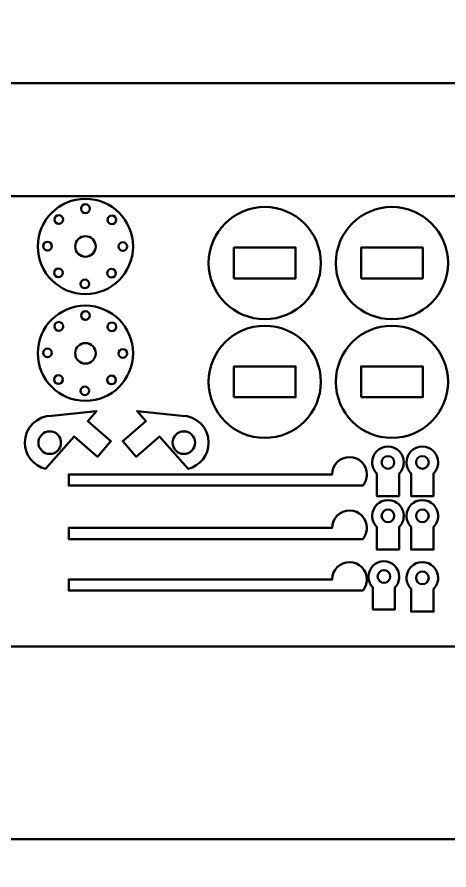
# Model space of a CAD drawing. Header units: inches. Extents: x 1117 to 1992, y -2324 to -585.
# Drawn here: x 1695.2 to 1737.3, y -1853.3 to -1770.3 of the extents above; entities that cross this region are included whole.
import ezdxf

# ---------------------------------------------------------------- set-up
doc = ezdxf.new("R2010")
doc.units = ezdxf.units.IN
doc.header["$MEASUREMENT"] = 0
doc.layers.add('Layer 1', color=7, linetype='Continuous')

# ---------------------------------------------------------------- blocks, each defined once
blk = doc.blocks.new('block 208')
at = {"layer": 'Layer 1', "color": 18, "lineweight": 50, "true_color": 0x010101}
for points in [[(1701.896, -1798.38), (1699.332, -1798.38), (1697.256, -1800.458), (1697.256, -1803.02), (1697.256, -1805.582), (1699.333, -1807.659), (1701.896, -1807.659), (1704.458, -1807.659), (1706.534, -1805.582), (1706.534, -1803.02), (1706.535, -1800.458), (1704.458, -1798.38), (1701.896, -1798.38)], [(1701.896, -1804.02), (1701.343, -1804.02), (1700.896, -1803.572), (1700.896, -1803.02), (1700.896, -1802.468), (1701.343, -1802.021), (1701.896, -1802.021), (1702.447, -1802.021), (1702.896, -1802.468), (1702.896, -1803.02), (1702.896, -1803.572), (1702.448, -1804.02), (1701.896, -1804.02)]]:
    blk.add_open_spline(points, degree=3, knots=[0, 0, 0, 0, 1, 1, 1, 2, 2, 2, 3, 3, 3, 4, 4, 4, 4], dxfattribs=at)
at = {"layer": 'Layer 1', "color": 240, "lineweight": 50, "true_color": 0xec2227}
for points in [[(1701.896, -1798.916), (1702.13, -1798.916), (1702.32, -1799.105), (1702.32, -1799.34), (1702.32, -1799.574), (1702.13, -1799.764), (1701.896, -1799.764), (1701.661, -1799.764), (1701.471, -1799.574), (1701.471, -1799.34), (1701.471, -1799.105), (1701.661, -1798.916), (1701.896, -1798.916)], [(1699.296, -1799.974), (1699.53, -1799.974), (1699.72, -1800.163), (1699.72, -1800.398), (1699.72, -1800.632), (1699.53, -1800.822), (1699.296, -1800.822), (1699.061, -1800.822), (1698.871, -1800.632), (1698.871, -1800.398), (1698.871, -1800.163), (1699.061, -1799.974), (1699.296, -1799.974)], [(1704.482, -1800.007), (1704.716, -1800.007), (1704.906, -1800.197), (1704.906, -1800.431), (1704.906, -1800.665), (1704.716, -1800.855), (1704.482, -1800.855), (1704.248, -1800.855), (1704.058, -1800.665), (1704.058, -1800.431), (1704.058, -1800.197), (1704.248, -1800.007), (1704.482, -1800.007)], [(1698.205, -1802.559), (1698.439, -1802.559), (1698.629, -1802.749), (1698.629, -1802.983), (1698.629, -1803.218), (1698.439, -1803.408), (1698.205, -1803.408), (1697.97, -1803.408), (1697.781, -1803.218), (1697.781, -1802.983), (1697.781, -1802.749), (1697.97, -1802.559), (1698.205, -1802.559)], [(1705.54, -1802.607), (1705.774, -1802.607), (1705.964, -1802.796), (1705.964, -1803.031), (1705.964, -1803.265), (1705.774, -1803.455), (1705.54, -1803.455), (1705.305, -1803.455), (1705.115, -1803.265), (1705.115, -1803.031), (1705.115, -1802.796), (1705.305, -1802.607), (1705.54, -1802.607)], [(1699.262, -1805.159), (1699.497, -1805.159), (1699.686, -1805.35), (1699.686, -1805.584), (1699.686, -1805.818), (1699.497, -1806.008), (1699.262, -1806.008), (1699.028, -1806.008), (1698.838, -1805.818), (1698.838, -1805.584), (1698.838, -1805.35), (1699.028, -1805.159), (1699.262, -1805.159)], [(1704.448, -1805.193), (1704.683, -1805.193), (1704.872, -1805.383), (1704.872, -1805.617), (1704.872, -1805.852), (1704.683, -1806.042), (1704.448, -1806.042), (1704.214, -1806.042), (1704.024, -1805.852), (1704.024, -1805.617), (1704.024, -1805.383), (1704.214, -1805.193), (1704.448, -1805.193)], [(1701.849, -1806.251), (1702.082, -1806.251), (1702.272, -1806.441), (1702.272, -1806.675), (1702.272, -1806.909), (1702.082, -1807.099), (1701.849, -1807.099), (1701.614, -1807.099), (1701.424, -1806.909), (1701.424, -1806.675), (1701.424, -1806.441), (1701.614, -1806.251), (1701.849, -1806.251)]]:
    blk.add_open_spline(points, degree=3, knots=[0, 0, 0, 0, 1, 1, 1, 2, 2, 2, 3, 3, 3, 4, 4, 4, 4], dxfattribs=at)
blk = doc.blocks.new('block 209')
at = {"layer": 'Layer 1', "color": 18, "lineweight": 50, "true_color": 0x010101}
for points in [[(1701.896, -1787.976), (1699.332, -1787.976), (1697.256, -1790.054), (1697.256, -1792.616), (1697.256, -1795.178), (1699.333, -1797.256), (1701.896, -1797.256), (1704.458, -1797.256), (1706.534, -1795.177), (1706.534, -1792.616), (1706.535, -1790.054), (1704.458, -1787.976), (1701.896, -1787.976)], [(1701.896, -1793.616), (1701.343, -1793.616), (1700.896, -1793.168), (1700.896, -1792.616), (1700.896, -1792.064), (1701.343, -1791.616), (1701.896, -1791.616), (1702.447, -1791.616), (1702.896, -1792.064), (1702.896, -1792.616), (1702.896, -1793.169), (1702.448, -1793.616), (1701.896, -1793.616)]]:
    blk.add_open_spline(points, degree=3, knots=[0, 0, 0, 0, 1, 1, 1, 2, 2, 2, 3, 3, 3, 4, 4, 4, 4], dxfattribs=at)
at = {"layer": 'Layer 1', "color": 240, "lineweight": 50, "true_color": 0xec2227}
for points in [[(1701.896, -1788.511), (1702.13, -1788.511), (1702.32, -1788.701), (1702.32, -1788.936), (1702.32, -1789.17), (1702.13, -1789.36), (1701.896, -1789.36), (1701.661, -1789.36), (1701.471, -1789.17), (1701.471, -1788.936), (1701.471, -1788.701), (1701.661, -1788.511), (1701.896, -1788.511)], [(1699.296, -1789.569), (1699.53, -1789.569), (1699.72, -1789.759), (1699.72, -1789.993), (1699.72, -1790.228), (1699.53, -1790.418), (1699.296, -1790.418), (1699.061, -1790.418), (1698.871, -1790.228), (1698.871, -1789.993), (1698.871, -1789.759), (1699.061, -1789.569), (1699.296, -1789.569)], [(1704.482, -1789.602), (1704.716, -1789.602), (1704.906, -1789.792), (1704.906, -1790.026), (1704.906, -1790.261), (1704.716, -1790.451), (1704.482, -1790.451), (1704.248, -1790.451), (1704.058, -1790.261), (1704.058, -1790.026), (1704.058, -1789.792), (1704.248, -1789.602), (1704.482, -1789.602)], [(1698.205, -1792.155), (1698.439, -1792.155), (1698.629, -1792.345), (1698.629, -1792.58), (1698.629, -1792.814), (1698.439, -1793.004), (1698.205, -1793.004), (1697.97, -1793.004), (1697.781, -1792.814), (1697.781, -1792.58), (1697.781, -1792.345), (1697.97, -1792.155), (1698.205, -1792.155)], [(1705.54, -1792.203), (1705.774, -1792.203), (1705.964, -1792.393), (1705.964, -1792.627), (1705.964, -1792.861), (1705.774, -1793.052), (1705.54, -1793.052), (1705.305, -1793.052), (1705.115, -1792.861), (1705.115, -1792.627), (1705.115, -1792.393), (1705.305, -1792.203), (1705.54, -1792.203)], [(1699.262, -1794.755), (1699.497, -1794.755), (1699.686, -1794.945), (1699.686, -1795.179), (1699.686, -1795.414), (1699.497, -1795.603), (1699.262, -1795.603), (1699.028, -1795.603), (1698.838, -1795.414), (1698.838, -1795.179), (1698.838, -1794.945), (1699.028, -1794.755), (1699.262, -1794.755)], [(1704.448, -1794.789), (1704.683, -1794.789), (1704.872, -1794.979), (1704.872, -1795.213), (1704.872, -1795.448), (1704.683, -1795.638), (1704.448, -1795.638), (1704.214, -1795.638), (1704.024, -1795.448), (1704.024, -1795.213), (1704.024, -1794.979), (1704.214, -1794.789), (1704.448, -1794.789)], [(1701.849, -1795.847), (1702.082, -1795.847), (1702.272, -1796.036), (1702.272, -1796.271), (1702.272, -1796.505), (1702.082, -1796.694), (1701.849, -1796.694), (1701.614, -1796.694), (1701.424, -1796.505), (1701.424, -1796.271), (1701.424, -1796.036), (1701.614, -1795.847), (1701.849, -1795.847)]]:
    blk.add_open_spline(points, degree=3, knots=[0, 0, 0, 0, 1, 1, 1, 2, 2, 2, 3, 3, 3, 4, 4, 4, 4], dxfattribs=at)
blk = doc.blocks.new('block 210')
at = {"layer": 'Layer 1', "color": 18, "lineweight": 50, "true_color": 0x010101}
blk.add_open_spline([(1732.902, -1813.644), (1732.902, -1812.794), (1732.213, -1812.104), (1731.363, -1812.104), (1730.512, -1812.104), (1729.823, -1812.794), (1729.823, -1813.644), (1729.823, -1814.066), (1729.994, -1814.449), (1730.271, -1814.727), (1730.271, -1814.727), (1730.271, -1816.922), (1730.271, -1816.922), (1730.271, -1816.922), (1732.457, -1816.922), (1732.457, -1816.922), (1732.457, -1816.922), (1732.457, -1814.727), (1732.457, -1814.727), (1732.732, -1814.449), (1732.902, -1814.066), (1732.902, -1813.644)], degree=3, knots=[0, 0, 0, 0, 1, 1, 1, 2, 2, 2, 3, 3, 3, 4, 4, 4, 5, 5, 5, 6, 6, 6, 7, 7, 7, 7], dxfattribs=at)
at = {"layer": 'Layer 1', "color": 240, "lineweight": 50, "true_color": 0xec2227}
blk.add_open_spline([(1731.363, -1813.025), (1731.704, -1813.025), (1731.981, -1813.302), (1731.981, -1813.644), (1731.981, -1813.985), (1731.704, -1814.262), (1731.363, -1814.262), (1731.021, -1814.262), (1730.744, -1813.985), (1730.744, -1813.644), (1730.744, -1813.302), (1731.021, -1813.025), (1731.363, -1813.025)], degree=3, knots=[0, 0, 0, 0, 1, 1, 1, 2, 2, 2, 3, 3, 3, 4, 4, 4, 4], dxfattribs=at)
blk = doc.blocks.new('block 211')
at = {"layer": 'Layer 1', "color": 18, "lineweight": 50, "true_color": 0x010101}
blk.add_open_spline([(1736.255, -1813.644), (1736.255, -1812.794), (1735.567, -1812.104), (1734.717, -1812.104), (1733.867, -1812.104), (1733.178, -1812.794), (1733.178, -1813.644), (1733.178, -1814.066), (1733.348, -1814.449), (1733.624, -1814.727), (1733.624, -1814.727), (1733.624, -1816.922), (1733.624, -1816.922), (1733.624, -1816.922), (1735.81, -1816.922), (1735.81, -1816.922), (1735.81, -1816.922), (1735.81, -1814.727), (1735.81, -1814.727), (1736.086, -1814.449), (1736.255, -1814.066), (1736.255, -1813.644)], degree=3, knots=[0, 0, 0, 0, 1, 1, 1, 2, 2, 2, 3, 3, 3, 4, 4, 4, 5, 5, 5, 6, 6, 6, 7, 7, 7, 7], dxfattribs=at)
at = {"layer": 'Layer 1', "color": 240, "lineweight": 50, "true_color": 0xec2227}
blk.add_open_spline([(1734.717, -1813.025), (1735.058, -1813.025), (1735.335, -1813.302), (1735.335, -1813.644), (1735.335, -1813.985), (1735.058, -1814.262), (1734.717, -1814.262), (1734.375, -1814.262), (1734.098, -1813.985), (1734.098, -1813.644), (1734.098, -1813.302), (1734.375, -1813.025), (1734.717, -1813.025)], degree=3, knots=[0, 0, 0, 0, 1, 1, 1, 2, 2, 2, 3, 3, 3, 4, 4, 4, 4], dxfattribs=at)
blk = doc.blocks.new('block 212')
at = {"layer": 'Layer 1', "color": 18, "lineweight": 50, "true_color": 0x010101}
blk.add_open_spline([(1732.902, -1818.852), (1732.902, -1818.002), (1732.213, -1817.312), (1731.363, -1817.312), (1730.512, -1817.312), (1729.823, -1818.002), (1729.823, -1818.852), (1729.823, -1819.275), (1729.994, -1819.658), (1730.271, -1819.936), (1730.271, -1819.936), (1730.271, -1822.13), (1730.271, -1822.13), (1730.271, -1822.13), (1732.457, -1822.13), (1732.457, -1822.13), (1732.457, -1822.13), (1732.457, -1819.936), (1732.457, -1819.936), (1732.732, -1819.658), (1732.902, -1819.275), (1732.902, -1818.852)], degree=3, knots=[0, 0, 0, 0, 1, 1, 1, 2, 2, 2, 3, 3, 3, 4, 4, 4, 5, 5, 5, 6, 6, 6, 7, 7, 7, 7], dxfattribs=at)
at = {"layer": 'Layer 1', "color": 240, "lineweight": 50, "true_color": 0xec2227}
blk.add_open_spline([(1731.363, -1818.234), (1731.704, -1818.234), (1731.981, -1818.51), (1731.981, -1818.852), (1731.981, -1819.193), (1731.704, -1819.47), (1731.363, -1819.47), (1731.021, -1819.47), (1730.744, -1819.193), (1730.744, -1818.852), (1730.744, -1818.51), (1731.021, -1818.234), (1731.363, -1818.234)], degree=3, knots=[0, 0, 0, 0, 1, 1, 1, 2, 2, 2, 3, 3, 3, 4, 4, 4, 4], dxfattribs=at)
blk = doc.blocks.new('block 213')
at = {"layer": 'Layer 1', "color": 18, "lineweight": 50, "true_color": 0x010101}
blk.add_open_spline([(1736.255, -1818.852), (1736.255, -1818.002), (1735.567, -1817.312), (1734.717, -1817.312), (1733.867, -1817.312), (1733.178, -1818.002), (1733.178, -1818.852), (1733.178, -1819.275), (1733.348, -1819.658), (1733.624, -1819.936), (1733.624, -1819.936), (1733.624, -1822.13), (1733.624, -1822.13), (1733.624, -1822.13), (1735.81, -1822.13), (1735.81, -1822.13), (1735.81, -1822.13), (1735.81, -1819.936), (1735.81, -1819.936), (1736.086, -1819.658), (1736.255, -1819.275), (1736.255, -1818.852)], degree=3, knots=[0, 0, 0, 0, 1, 1, 1, 2, 2, 2, 3, 3, 3, 4, 4, 4, 5, 5, 5, 6, 6, 6, 7, 7, 7, 7], dxfattribs=at)
at = {"layer": 'Layer 1', "color": 240, "lineweight": 50, "true_color": 0xec2227}
blk.add_open_spline([(1734.717, -1818.234), (1735.058, -1818.234), (1735.335, -1818.51), (1735.335, -1818.852), (1735.335, -1819.193), (1735.058, -1819.47), (1734.717, -1819.47), (1734.375, -1819.47), (1734.098, -1819.193), (1734.098, -1818.852), (1734.098, -1818.51), (1734.375, -1818.234), (1734.717, -1818.234)], degree=3, knots=[0, 0, 0, 0, 1, 1, 1, 2, 2, 2, 3, 3, 3, 4, 4, 4, 4], dxfattribs=at)
blk = doc.blocks.new('block 214')
at = {"layer": 'Layer 1', "color": 18, "lineweight": 50, "true_color": 0x010101}
blk.add_open_spline([(1732.469, -1824.781), (1732.469, -1823.953), (1731.797, -1823.281), (1730.968, -1823.281), (1730.139, -1823.281), (1729.469, -1823.953), (1729.469, -1824.781), (1729.469, -1825.193), (1729.635, -1825.567), (1729.903, -1825.838), (1729.903, -1825.838), (1729.903, -1827.976), (1729.903, -1827.976), (1729.903, -1827.976), (1732.032, -1827.976), (1732.032, -1827.976), (1732.032, -1827.976), (1732.032, -1825.838), (1732.032, -1825.838), (1732.303, -1825.567), (1732.469, -1825.193), (1732.469, -1824.781)], degree=3, knots=[0, 0, 0, 0, 1, 1, 1, 2, 2, 2, 3, 3, 3, 4, 4, 4, 5, 5, 5, 6, 6, 6, 7, 7, 7, 7], dxfattribs=at)
at = {"layer": 'Layer 1', "color": 240, "lineweight": 50, "true_color": 0xec2227}
blk.add_open_spline([(1730.969, -1824.141), (1731.31, -1824.141), (1731.587, -1824.417), (1731.587, -1824.759), (1731.587, -1825.101), (1731.31, -1825.378), (1730.969, -1825.378), (1730.627, -1825.378), (1730.35, -1825.101), (1730.35, -1824.759), (1730.35, -1824.417), (1730.627, -1824.141), (1730.969, -1824.141)], degree=3, knots=[0, 0, 0, 0, 1, 1, 1, 2, 2, 2, 3, 3, 3, 4, 4, 4, 4], dxfattribs=at)
blk = doc.blocks.new('block 215')
at = {"layer": 'Layer 1', "color": 18, "lineweight": 50, "true_color": 0x010101}
blk.add_open_spline([(1736.257, -1824.891), (1736.257, -1824.04), (1735.567, -1823.351), (1734.717, -1823.351), (1733.867, -1823.351), (1733.178, -1824.041), (1733.178, -1824.891), (1733.178, -1825.313), (1733.348, -1825.696), (1733.624, -1825.974), (1733.624, -1825.974), (1733.624, -1828.169), (1733.624, -1828.169), (1733.624, -1828.169), (1735.81, -1828.169), (1735.81, -1828.169), (1735.81, -1828.169), (1735.81, -1825.974), (1735.81, -1825.974), (1736.086, -1825.696), (1736.257, -1825.313), (1736.257, -1824.891)], degree=3, knots=[0, 0, 0, 0, 1, 1, 1, 2, 2, 2, 3, 3, 3, 4, 4, 4, 5, 5, 5, 6, 6, 6, 7, 7, 7, 7], dxfattribs=at)
at = {"layer": 'Layer 1', "color": 240, "lineweight": 50, "true_color": 0xec2227}
blk.add_open_spline([(1734.717, -1824.272), (1735.058, -1824.272), (1735.335, -1824.549), (1735.335, -1824.891), (1735.335, -1825.232), (1735.058, -1825.509), (1734.717, -1825.509), (1734.375, -1825.509), (1734.098, -1825.232), (1734.098, -1824.891), (1734.098, -1824.549), (1734.375, -1824.272), (1734.717, -1824.272)], degree=3, knots=[0, 0, 0, 0, 1, 1, 1, 2, 2, 2, 3, 3, 3, 4, 4, 4, 4], dxfattribs=at)
blk = doc.blocks.new('block 239')
at = {"layer": 'Layer 1', "color": 18, "lineweight": 50, "true_color": 0x010101}
for points, knots in [([(1866.09, -1792.377), (1866.09, -1792.377), (1860.418, -1773.384), (1860.418, -1773.384), (1860.418, -1773.384), (1861.119, -1773.186), (1861.119, -1773.186), (1861.891, -1773.149), (1862.506, -1772.514), (1862.506, -1771.733), (1862.506, -1770.93), (1861.854, -1770.277), (1861.05, -1770.277), (1860.646, -1770.277), (1860.28, -1770.442), (1860.017, -1770.708), (1860.017, -1770.708), (1854.508, -1770.708), (1854.508, -1770.708), (1854.508, -1770.708), (1854.508, -1773.708), (1854.508, -1773.708), (1854.508, -1773.708), (1827.945, -1773.708), (1827.945, -1773.708), (1827.945, -1773.708), (1827.946, -1776.716), (1827.946, -1776.716), (1827.946, -1776.716), (1815.242, -1776.716), (1815.242, -1776.716), (1815.242, -1776.716), (1815.242, -1773.707), (1815.242, -1773.707), (1815.242, -1773.707), (1812.243, -1773.707), (1812.243, -1773.707), (1812.243, -1773.707), (1812.243, -1777.623), (1812.243, -1777.623), (1812.243, -1778.025), (1811.917, -1778.351), (1811.514, -1778.351), (1811.514, -1778.351), (1750.55, -1778.351), (1750.55, -1778.351), (1750.147, -1778.351), (1749.822, -1778.024), (1749.822, -1777.623), (1749.822, -1777.623), (1749.822, -1776.716), (1749.822, -1776.716), (1749.822, -1776.716), (1629.637, -1776.716), (1629.637, -1776.716), (1629.637, -1776.716), (1629.637, -1773.718), (1629.637, -1773.718), (1629.637, -1773.718), (1626.628, -1773.718), (1626.628, -1773.718), (1626.628, -1773.718), (1626.628, -1776.716), (1626.628, -1776.716), (1626.628, -1776.716), (1621.272, -1776.716), (1621.272, -1776.716), (1621.272, -1776.716), (1595.988, -1782.189), (1595.988, -1782.189), (1595.988, -1782.189), (1595.354, -1779.256), (1595.354, -1779.256), (1595.354, -1779.256), (1592.421, -1779.891), (1592.421, -1779.891), (1592.421, -1779.891), (1593.056, -1782.823), (1593.056, -1782.823), (1593.056, -1782.823), (1582.12, -1785.191), (1582.12, -1785.191), (1582.12, -1785.191), (1589.885, -1820.78), (1589.885, -1820.78), (1589.885, -1820.78), (1586.974, -1821.413), (1586.974, -1821.413), (1586.974, -1821.413), (1579.209, -1785.82), (1579.209, -1785.82), (1579.209, -1785.82), (1568.307, -1788.179), (1568.307, -1788.179), (1568.307, -1788.179), (1567.672, -1785.247), (1567.672, -1785.247), (1567.672, -1785.247), (1564.74, -1785.882), (1564.74, -1785.882), (1564.74, -1785.882), (1564.908, -1786.666), (1564.908, -1786.666), (1564.908, -1786.666), (1564.902, -1786.668), (1564.902, -1786.668), (1564.902, -1786.668), (1565.365, -1788.778), (1565.365, -1788.778), (1565.365, -1788.778), (1565.373, -1788.814), (1565.373, -1788.814), (1565.373, -1788.814), (1545.092, -1793.203), (1545.092, -1793.203), (1545.092, -1793.203), (1545.092, -1800.017), (1545.092, -1800.017), (1545.092, -1800.017), (1542.907, -1800.017), (1542.907, -1800.017), (1542.907, -1800.017), (1542.092, -1800.017), (1542.092, -1800.017), (1542.092, -1800.017), (1542.092, -1803.017), (1542.092, -1803.017), (1542.092, -1803.017), (1545.092, -1803.017), (1545.092, -1803.017), (1545.092, -1803.017), (1545.092, -1829.159), (1545.092, -1829.159), (1545.092, -1829.159), (1542.907, -1829.159), (1542.907, -1829.159), (1542.907, -1829.159), (1542.092, -1829.159), (1542.092, -1829.159), (1542.092, -1829.159), (1542.092, -1832.159), (1542.092, -1832.159), (1542.092, -1832.159), (1545.092, -1832.159), (1545.092, -1832.159), (1545.092, -1832.159), (1545.092, -1841.031), (1545.092, -1841.031), (1545.092, -1841.031), (1562.14, -1850.337), (1562.14, -1850.337), (1562.14, -1850.337), (1600.991, -1850.338), (1600.991, -1850.338), (1600.991, -1850.338), (1600.991, -1853.336), (1600.991, -1853.336), (1600.991, -1853.336), (1603.991, -1853.336), (1603.991, -1853.336), (1603.991, -1853.336), (1603.991, -1850.338), (1603.991, -1850.338), (1603.991, -1850.338), (1617.901, -1850.332), (1617.901, -1850.332), (1617.901, -1850.332), (1617.901, -1847.368), (1617.901, -1847.368), (1617.901, -1847.368), (1616.671, -1847.368), (1616.671, -1847.368), (1616.671, -1847.368), (1616.671, -1845.158), (1616.671, -1845.158), (1616.671, -1845.158), (1617.901, -1845.158), (1617.901, -1845.158), (1617.901, -1845.158), (1617.901, -1836.535), (1617.901, -1836.535), (1617.901, -1836.535), (1620.856, -1836.535), (1620.856, -1836.535), (1620.856, -1836.535), (1620.856, -1845.158), (1620.856, -1845.158), (1620.856, -1845.158), (1622.086, -1845.158), (1622.086, -1845.158), (1622.086, -1845.158), (1622.086, -1847.368), (1622.086, -1847.368), (1622.086, -1847.368), (1620.856, -1847.368), (1620.856, -1847.368), (1620.856, -1847.368), (1620.856, -1850.332), (1620.856, -1850.332), (1620.856, -1850.332), (1808.269, -1850.341), (1808.269, -1850.341), (1808.269, -1850.341), (1808.269, -1853.335), (1808.269, -1853.335), (1808.269, -1853.335), (1811.269, -1853.335), (1811.269, -1853.335), (1811.269, -1853.335), (1811.269, -1850.341), (1811.269, -1850.341), (1811.269, -1850.341), (1827.945, -1850.341), (1827.945, -1850.341), (1827.945, -1850.341), (1827.945, -1813.91), (1827.945, -1813.91), (1827.945, -1813.91), (1830.945, -1813.91), (1830.945, -1813.91), (1830.945, -1813.91), (1830.945, -1850.341), (1830.945, -1850.341), (1830.945, -1850.341), (1838.603, -1850.322), (1838.603, -1850.322), (1838.603, -1850.322), (1838.603, -1847.315), (1838.603, -1847.315), (1838.603, -1847.315), (1837.359, -1847.315), (1837.359, -1847.315), (1837.359, -1847.315), (1837.359, -1845.079), (1837.359, -1845.079), (1837.359, -1845.079), (1838.603, -1845.079), (1838.603, -1845.079), (1838.603, -1845.079), (1838.603, -1836.352), (1838.603, -1836.352), (1838.603, -1836.352), (1841.594, -1836.352), (1841.594, -1836.352), (1841.594, -1836.352), (1841.594, -1845.079), (1841.594, -1845.079), (1841.594, -1845.079), (1842.84, -1845.079), (1842.84, -1845.079), (1842.84, -1845.079), (1842.84, -1847.315), (1842.84, -1847.315), (1842.84, -1847.315), (1841.594, -1847.315), (1841.594, -1847.315), (1841.594, -1847.315), (1841.594, -1850.322), (1841.594, -1850.322), (1841.594, -1850.322), (1882.706, -1850.343), (1882.706, -1850.343), (1882.706, -1850.343), (1901.093, -1831.955), (1901.093, -1831.955), (1901.093, -1831.955), (1866.09, -1792.377), (1866.09, -1792.377)], [0, 0, 0, 0, 1, 1, 1, 2, 2, 2, 3, 3, 3, 4, 4, 4, 5, 5, 5, 6, 6, 6, 7, 7, 7, 8, 8, 8, 9, 9, 9, 10, 10, 10, 11, 11, 11, 12, 12, 12, 13, 13, 13, 14, 14, 14, 15, 15, 15, 16, 16, 16, 17, 17, 17, 18, 18, 18, 19, 19, 19, 20, 20, 20, 21, 21, 21, 22, 22, 22, 23, 23, 23, 24, 24, 24, 25, 25, 25, 26, 26, 26, 27, 27, 27, 28, 28, 28, 29, 29, 29, 30, 30, 30, 31, 31, 31, 32, 32, 32, 33, 33, 33, 34, 34, 34, 35, 35, 35, 36, 36, 36, 37, 37, 37, 38, 38, 38, 39, 39, 39, 40, 40, 40, 41, 41, 41, 42, 42, 42, 43, 43, 43, 44, 44, 44, 45, 45, 45, 46, 46, 46, 47, 47, 47, 48, 48, 48, 49, 49, 49, 50, 50, 50, 51, 51, 51, 52, 52, 52, 53, 53, 53, 54, 54, 54, 55, 55, 55, 56, 56, 56, 57, 57, 57, 58, 58, 58, 59, 59, 59, 60, 60, 60, 61, 61, 61, 62, 62, 62, 63, 63, 63, 64, 64, 64, 65, 65, 65, 66, 66, 66, 67, 67, 67, 68, 68, 68, 69, 69, 69, 70, 70, 70, 71, 71, 71, 72, 72, 72, 73, 73, 73, 74, 74, 74, 75, 75, 75, 76, 76, 76, 77, 77, 77, 78, 78, 78, 79, 79, 79, 80, 80, 80, 81, 81, 81, 82, 82, 82, 83, 83, 83, 84, 84, 84, 85, 85, 85, 86, 86, 86, 87, 87, 87, 88, 88, 88, 89, 89, 89, 89]), ([(1790.086, -1827.938), (1790.086, -1829.95), (1788.456, -1831.581), (1786.444, -1831.581), (1786.444, -1831.581), (1606.962, -1831.581), (1606.962, -1831.581), (1604.95, -1831.581), (1603.32, -1829.95), (1603.32, -1827.938), (1603.32, -1827.938), (1603.32, -1791.362), (1603.32, -1791.362), (1603.32, -1789.35), (1604.951, -1787.719), (1606.962, -1787.719), (1606.962, -1787.719), (1786.444, -1787.719), (1786.444, -1787.719), (1788.456, -1787.719), (1790.086, -1789.35), (1790.086, -1791.362), (1790.086, -1791.362), (1790.086, -1827.938), (1790.086, -1827.938)], [0, 0, 0, 0, 1, 1, 1, 2, 2, 2, 3, 3, 3, 4, 4, 4, 5, 5, 5, 6, 6, 6, 7, 7, 7, 8, 8, 8, 8])]:
    blk.add_open_spline(points, degree=3, knots=knots, dxfattribs=at)

msp = doc.modelspace()

# ---------------------------------------------------------------- linework, layer by layer
at = {"layer": 'Layer 1', "color": 18, "lineweight": 50, "true_color": 0x010101}
for points in [[(1716.364, -1795.733), (1716.364, -1792.733), (1722.364, -1792.733), (1722.364, -1795.733), (1716.364, -1795.733)], [(1728.749, -1795.733), (1728.749, -1792.733), (1734.75, -1792.733), (1734.75, -1795.733), (1728.749, -1795.733)], [(1716.364, -1807.302), (1716.364, -1804.302), (1722.364, -1804.302), (1722.364, -1807.302), (1716.364, -1807.302)], [(1728.749, -1807.302), (1728.749, -1804.302), (1734.75, -1804.302), (1734.75, -1807.302), (1728.749, -1807.302)]]:
    msp.add_lwpolyline(points, dxfattribs=at)
for points, knots in [([(1724.828, -1794.233), (1724.828, -1791.215), (1722.381, -1788.769), (1719.364, -1788.769), (1716.348, -1788.769), (1713.901, -1791.216), (1713.901, -1794.233), (1713.901, -1797.25), (1716.348, -1799.697), (1719.364, -1799.697), (1722.381, -1799.697), (1724.828, -1797.25), (1724.828, -1794.233)], [0, 0, 0, 0, 1, 1, 1, 2, 2, 2, 3, 3, 3, 4, 4, 4, 4]), ([(1737.214, -1794.233), (1737.214, -1791.215), (1734.766, -1788.769), (1731.75, -1788.769), (1728.733, -1788.769), (1726.286, -1791.216), (1726.286, -1794.233), (1726.286, -1797.25), (1728.733, -1799.697), (1731.75, -1799.697), (1734.767, -1799.697), (1737.214, -1797.25), (1737.214, -1794.233)], [0, 0, 0, 0, 1, 1, 1, 2, 2, 2, 3, 3, 3, 4, 4, 4, 4]), ([(1724.828, -1805.802), (1724.828, -1802.784), (1722.381, -1800.338), (1719.364, -1800.338), (1716.348, -1800.338), (1713.901, -1802.785), (1713.901, -1805.802), (1713.901, -1808.819), (1716.348, -1811.266), (1719.364, -1811.266), (1722.381, -1811.266), (1724.828, -1808.819), (1724.828, -1805.802)], [0, 0, 0, 0, 1, 1, 1, 2, 2, 2, 3, 3, 3, 4, 4, 4, 4]), ([(1737.214, -1805.802), (1737.214, -1802.784), (1734.766, -1800.338), (1731.75, -1800.338), (1728.733, -1800.338), (1726.286, -1802.785), (1726.286, -1805.802), (1726.286, -1808.819), (1728.733, -1811.266), (1731.75, -1811.266), (1734.767, -1811.266), (1737.214, -1808.819), (1737.214, -1805.802)], [0, 0, 0, 0, 1, 1, 1, 2, 2, 2, 3, 3, 3, 4, 4, 4, 4]), ([(1696, -1811.724), (1696, -1812.959), (1696.857, -1813.992), (1698.007, -1814.268), (1698.007, -1814.268), (1700.791, -1811.118), (1700.791, -1811.118), (1700.791, -1811.118), (1703.062, -1813.097), (1703.062, -1813.097), (1703.062, -1813.097), (1704.376, -1811.59), (1704.376, -1811.59), (1704.376, -1811.59), (1702.117, -1809.62), (1702.117, -1809.62), (1702.117, -1809.62), (1702.981, -1808.642), (1702.981, -1808.642), (1702.981, -1808.642), (1698.619, -1809.106), (1698.619, -1809.106), (1697.172, -1809.106), (1696, -1810.278), (1696, -1811.724)], [0, 0, 0, 0, 1, 1, 1, 2, 2, 2, 3, 3, 3, 4, 4, 4, 5, 5, 5, 6, 6, 6, 7, 7, 7, 8, 8, 8, 8]), ([(1711.282, -1809.106), (1711.282, -1809.106), (1706.921, -1808.642), (1706.921, -1808.642), (1706.921, -1808.642), (1707.784, -1809.62), (1707.784, -1809.62), (1707.784, -1809.62), (1705.525, -1811.59), (1705.525, -1811.59), (1705.525, -1811.59), (1706.84, -1813.097), (1706.84, -1813.097), (1706.84, -1813.097), (1709.11, -1811.118), (1709.11, -1811.118), (1709.11, -1811.118), (1711.894, -1814.268), (1711.894, -1814.268), (1713.045, -1813.992), (1713.901, -1812.959), (1713.901, -1811.724), (1713.901, -1810.278), (1712.728, -1809.106), (1711.282, -1809.106)], [0, 0, 0, 0, 1, 1, 1, 2, 2, 2, 3, 3, 3, 4, 4, 4, 5, 5, 5, 6, 6, 6, 7, 7, 7, 8, 8, 8, 8]), ([(1697.317, -1811.724), (1697.317, -1811.117), (1697.81, -1810.624), (1698.417, -1810.624), (1699.025, -1810.624), (1699.517, -1811.117), (1699.517, -1811.724), (1699.517, -1812.331), (1699.025, -1812.824), (1698.417, -1812.824), (1697.811, -1812.824), (1697.317, -1812.331), (1697.317, -1811.724)], [0, 0, 0, 0, 1, 1, 1, 2, 2, 2, 3, 3, 3, 4, 4, 4, 4]), ([(1711.483, -1812.824), (1710.876, -1812.824), (1710.383, -1812.331), (1710.383, -1811.724), (1710.383, -1811.117), (1710.876, -1810.624), (1711.483, -1810.624), (1712.09, -1810.624), (1712.583, -1811.117), (1712.583, -1811.724), (1712.583, -1812.331), (1712.09, -1812.824), (1711.483, -1812.824)], [0, 0, 0, 0, 1, 1, 1, 2, 2, 2, 3, 3, 3, 4, 4, 4, 4]), ([(1727.627, -1813.122), (1726.694, -1813.122), (1725.938, -1813.878), (1725.938, -1814.812), (1725.938, -1814.812), (1700.279, -1814.812), (1700.279, -1814.812), (1700.279, -1814.812), (1700.279, -1815.904), (1700.279, -1815.904), (1700.279, -1815.904), (1726.34, -1815.904), (1726.34, -1815.904), (1726.34, -1815.904), (1728.396, -1815.904), (1728.396, -1815.904), (1728.396, -1815.904), (1728.915, -1815.904), (1728.915, -1815.904), (1729.165, -1815.61), (1729.318, -1815.229), (1729.318, -1814.812), (1729.317, -1813.878), (1728.561, -1813.122), (1727.627, -1813.122)], [0, 0, 0, 0, 1, 1, 1, 2, 2, 2, 3, 3, 3, 4, 4, 4, 5, 5, 5, 6, 6, 6, 7, 7, 7, 8, 8, 8, 8]), ([(1727.627, -1818.33), (1726.694, -1818.33), (1725.938, -1819.087), (1725.938, -1820.019), (1725.938, -1820.019), (1700.279, -1820.019), (1700.279, -1820.019), (1700.279, -1820.019), (1700.279, -1821.113), (1700.279, -1821.113), (1700.279, -1821.113), (1726.34, -1821.113), (1726.34, -1821.113), (1726.34, -1821.113), (1728.396, -1821.113), (1728.396, -1821.113), (1728.396, -1821.113), (1728.915, -1821.113), (1728.915, -1821.113), (1729.165, -1820.819), (1729.318, -1820.438), (1729.318, -1820.019), (1729.317, -1819.087), (1728.561, -1818.33), (1727.627, -1818.33)], [0, 0, 0, 0, 1, 1, 1, 2, 2, 2, 3, 3, 3, 4, 4, 4, 5, 5, 5, 6, 6, 6, 7, 7, 7, 8, 8, 8, 8]), ([(1727.627, -1823.351), (1726.694, -1823.351), (1725.938, -1824.107), (1725.938, -1825.041), (1725.938, -1825.041), (1700.279, -1825.041), (1700.279, -1825.041), (1700.279, -1825.041), (1700.279, -1826.133), (1700.279, -1826.133), (1700.279, -1826.133), (1726.34, -1826.133), (1726.34, -1826.133), (1726.34, -1826.133), (1728.396, -1826.133), (1728.396, -1826.133), (1728.396, -1826.133), (1728.915, -1826.133), (1728.915, -1826.133), (1729.165, -1825.839), (1729.318, -1825.458), (1729.318, -1825.041), (1729.317, -1824.107), (1728.561, -1823.351), (1727.627, -1823.351)], [0, 0, 0, 0, 1, 1, 1, 2, 2, 2, 3, 3, 3, 4, 4, 4, 5, 5, 5, 6, 6, 6, 7, 7, 7, 8, 8, 8, 8])]:
    msp.add_open_spline(points, degree=3, knots=knots, dxfattribs=at)

# ---------------------------------------------------------------- block references
at = {"layer": 'Layer 1'}
for name in ['block 239', 'block 209', 'block 208', 'block 210', 'block 211', 'block 212', 'block 213', 'block 214', 'block 215']:
    msp.add_blockref(name, (0, 0), dxfattribs=at)

doc.saveas('drawing.dxf')
